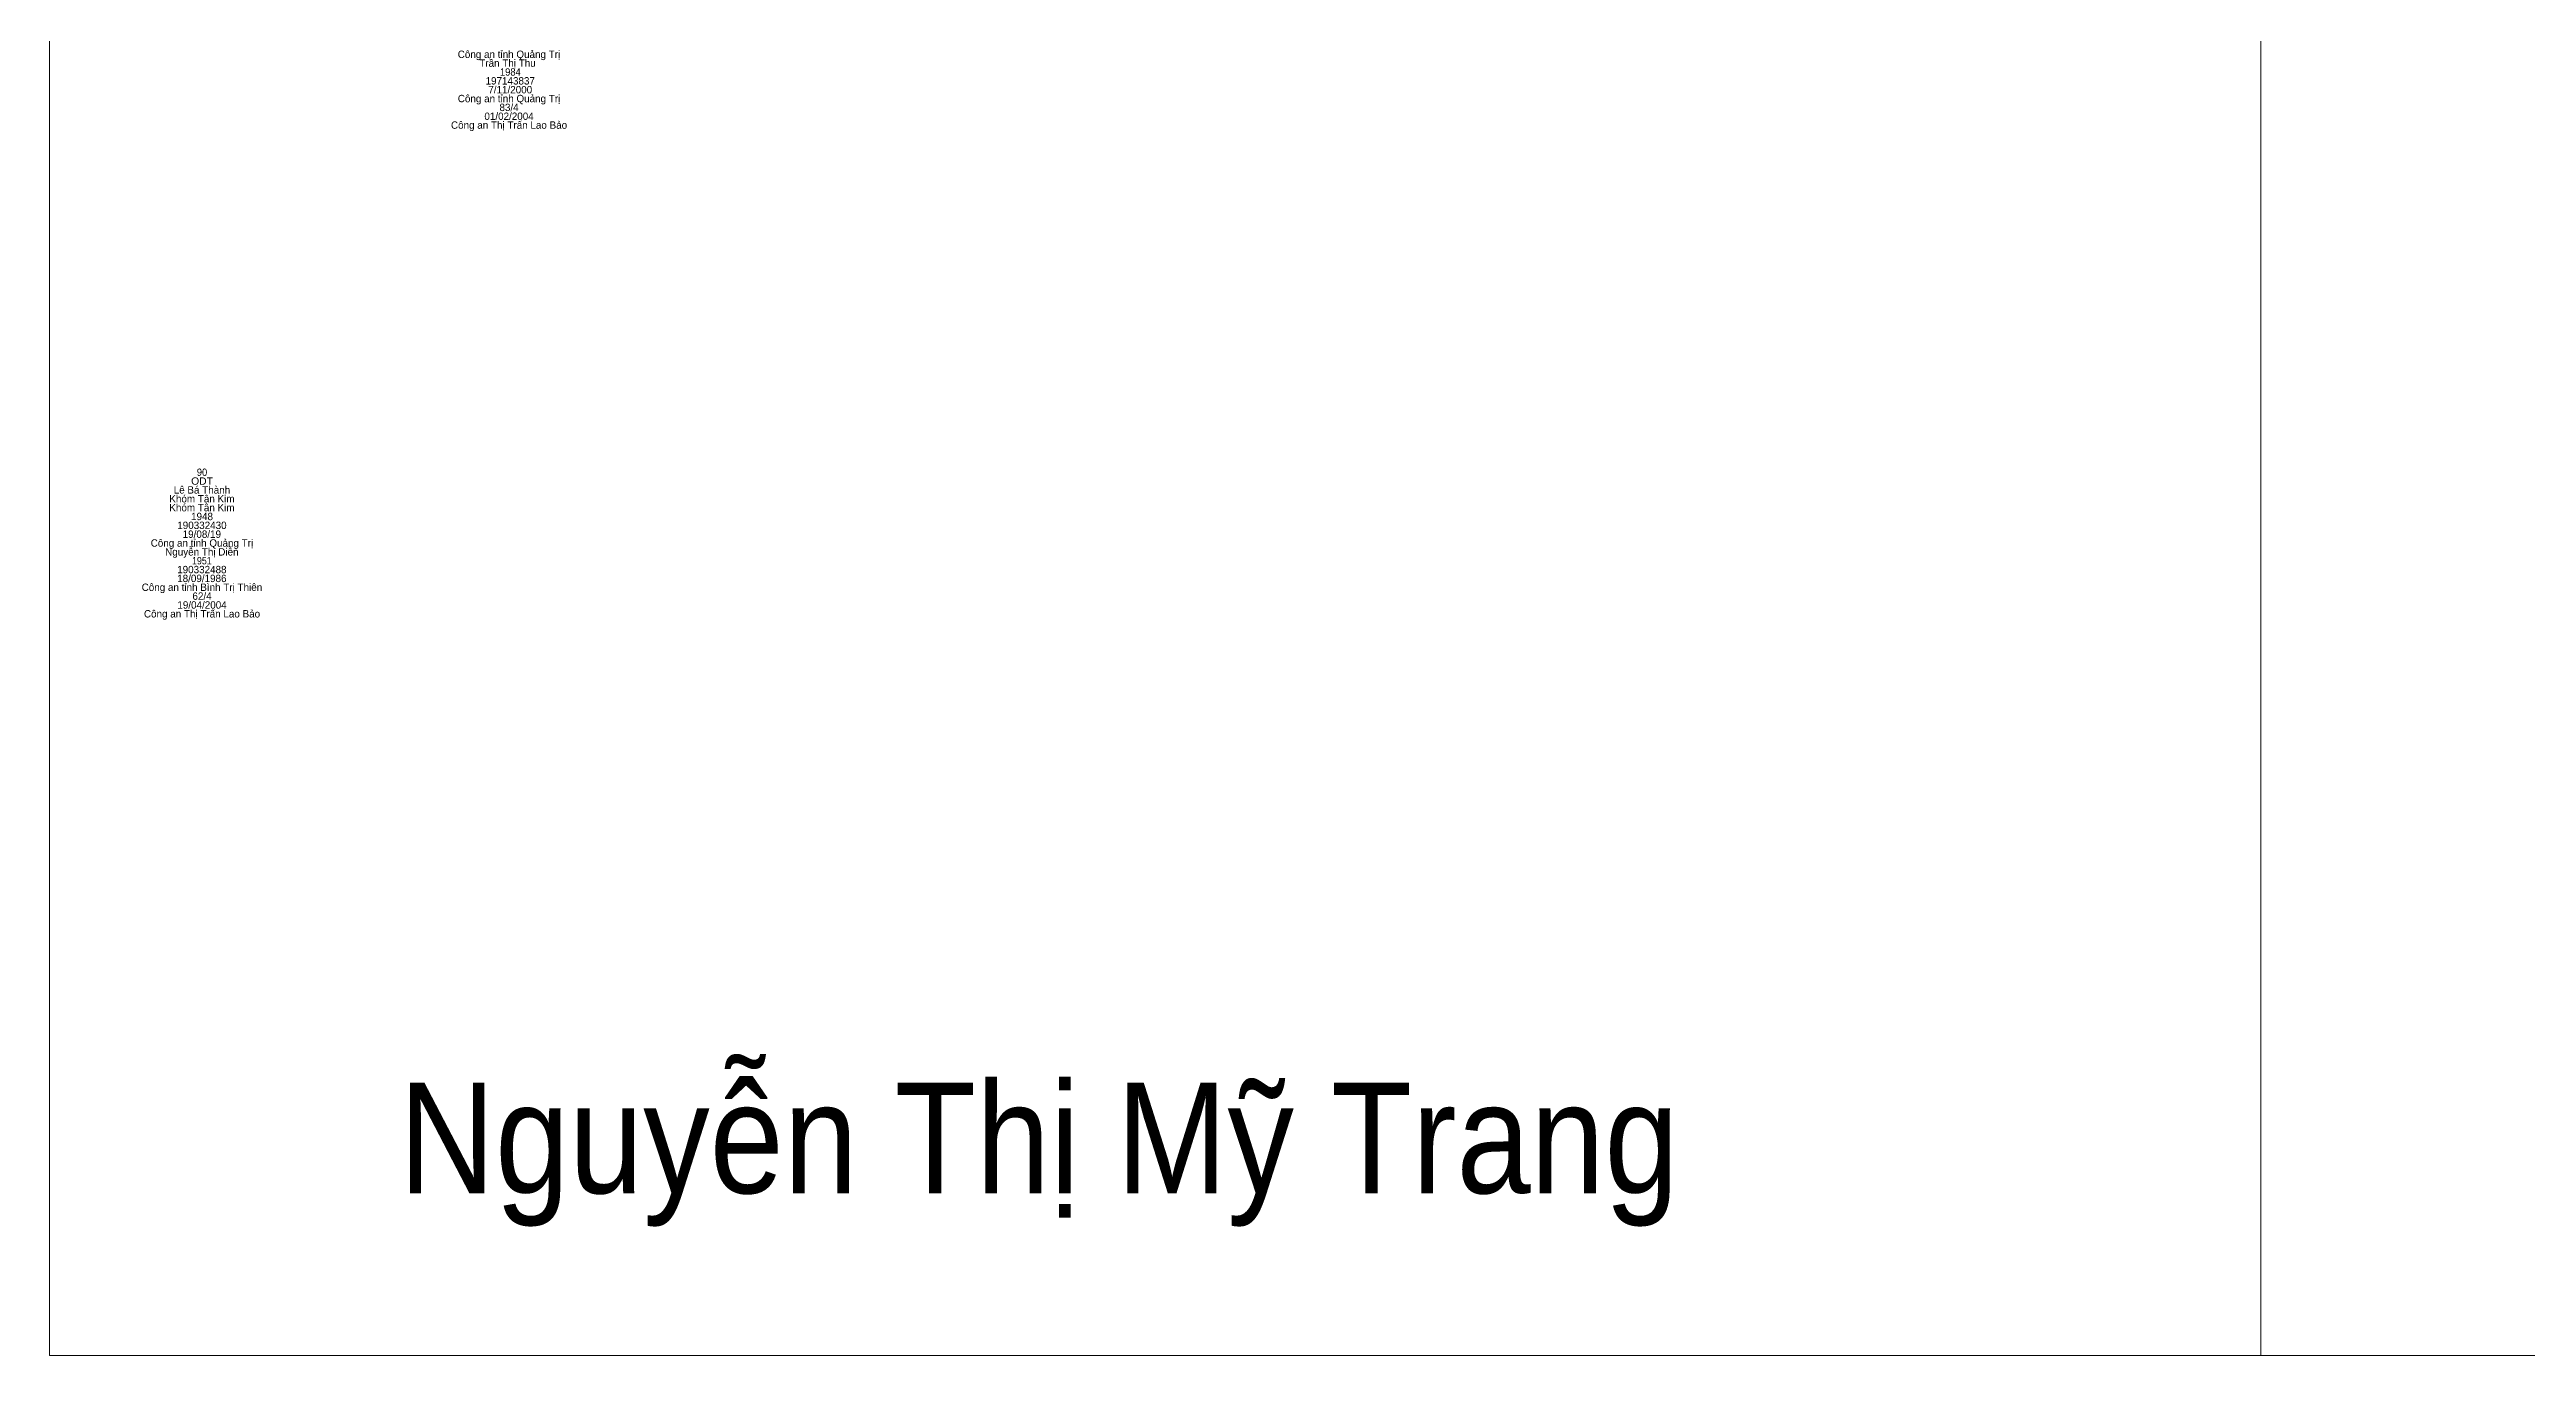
# Model space of a CAD drawing. Header units: metres. Extents: x 536499 to 537083, y 1836589 to 1837168.
# Drawn here: x 536577.3 to 536711.7, y 1836600.8 to 1836671.7 of the extents above; entities that cross this region are included whole.
import ezdxf
from ezdxf.enums import TextEntityAlignment as Align

# ---------------------------------------------------------------- set-up
doc = ezdxf.new("R2010")
doc.units = ezdxf.units.M
doc.header["$LTSCALE"] = 0.16
doc.linetypes.add('DOTTED', pattern=[1.5, 0.3, -1.2])
doc.layers.add('1', color=7, linetype='DOTTED', lineweight=13)
doc.layers.add('5', color=7, linetype='Continuous', lineweight=13)

msp = doc.modelspace()

# ---------------------------------------------------------------- linework, layer by layer
at = {"layer": '5'}
msp.add_line((536697.34, 1836711.64), (536697.34, 1836600.84), dxfattribs=at)
msp.add_lwpolyline([(536577.34, 1837167.88), (536937.34, 1837167.88), (536937.34, 1836600.84), (536577.34, 1836600.84)], close=True, dxfattribs=at)

# ---------------------------------------------------------------- texts
at = {"layer": '1'}
for s, p in [('Công an tỉnh Quảng Trị', (536602.27, 1836671.22)), ('Trần Thị Thu ', (536602.265, 1836670.74)), (' Công an tỉnh Quảng Trị ', (536602.275, 1836668.82)), (' 197143837', (536602.265, 1836669.78)), (' 7/11/2000', (536602.265, 1836669.3)), ('Công an Thị Trấn Lao Bảo', (536602.275, 1836667.38)), ('01/02/2004', (536602.275, 1836667.86)), ('83/4', (536602.275, 1836668.34)), ('Khóm Tân Kim', (536585.61, 1836647.11)), ('Lê Bá Thành', (536585.61, 1836647.59)), ('Khóm Tân Kim', (536585.61, 1836646.63)), ('190332430', (536585.61, 1836645.67)), ('1948', (536585.615, 1836646.15)), ('Công an tỉnh Quảng Trị', (536585.61, 1836644.71)), ('Nguyễn Thị Diễn', (536585.605, 1836644.23)), ('19/08/19', (536585.605, 1836645.19)), ('190332488', (536585.605, 1836643.27)), ('Công an tỉnh Bình Trị Thiên', (536585.61, 1836642.31)), ('18/09/1986', (536585.605, 1836642.79)), ('62/4', (536585.615, 1836641.83)), ('Công an Thị Trấn Lao Bảo', (536585.615, 1836640.87)), ('19/04/2004', (536585.615, 1836641.35))]:
    msp.add_text(s, height=0.4, dxfattribs=at).set_placement(p, align=Align.CENTER)
for s, width, p in [(' 1984', 0.95, (536602.275, 1836670.26)), ('90', 0.95, (536585.615, 1836648.55)), ('ODT', 1.05, (536585.615, 1836648.07)), ('1951', 0.9, (536585.605, 1836643.75))]:
    msp.add_text(s, height=0.4, dxfattribs=dict(at, width=width)).set_placement(p, align=Align.CENTER)
at = {"layer": '5', "width": 0.9}
msp.add_text('Nguyễn Thị Mỹ Trang', height=6, dxfattribs=at).set_placement((536631.02, 1836609.64), align=Align.CENTER)

doc.saveas('drawing.dxf')
